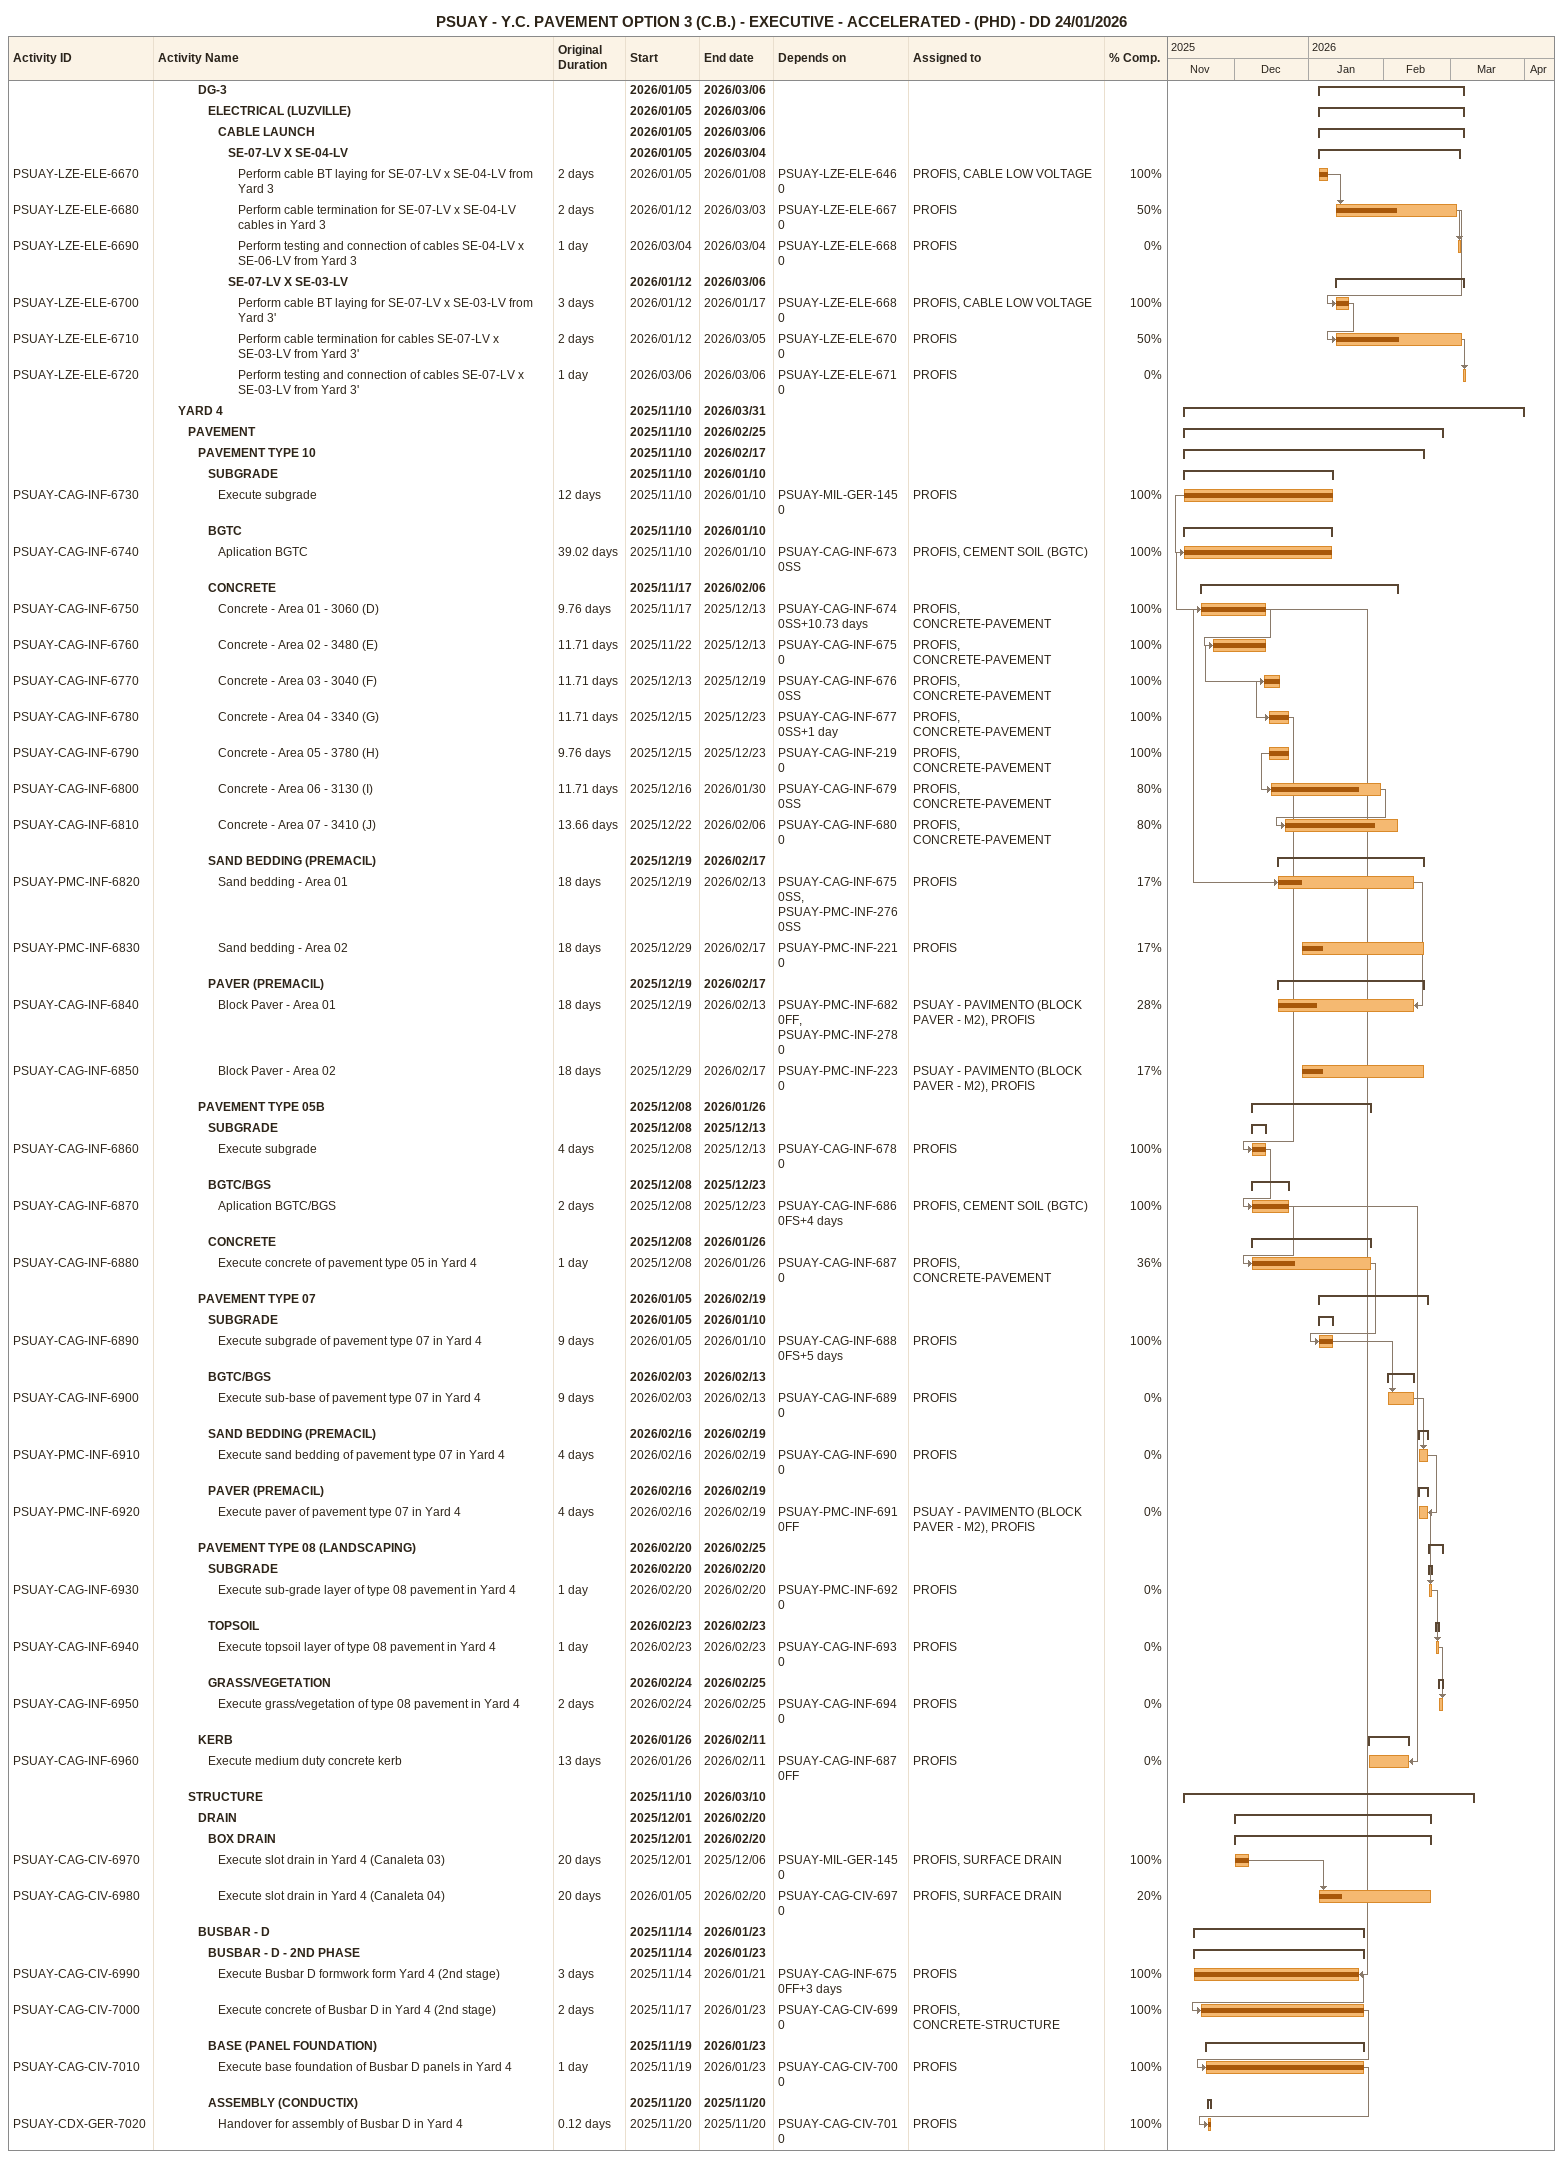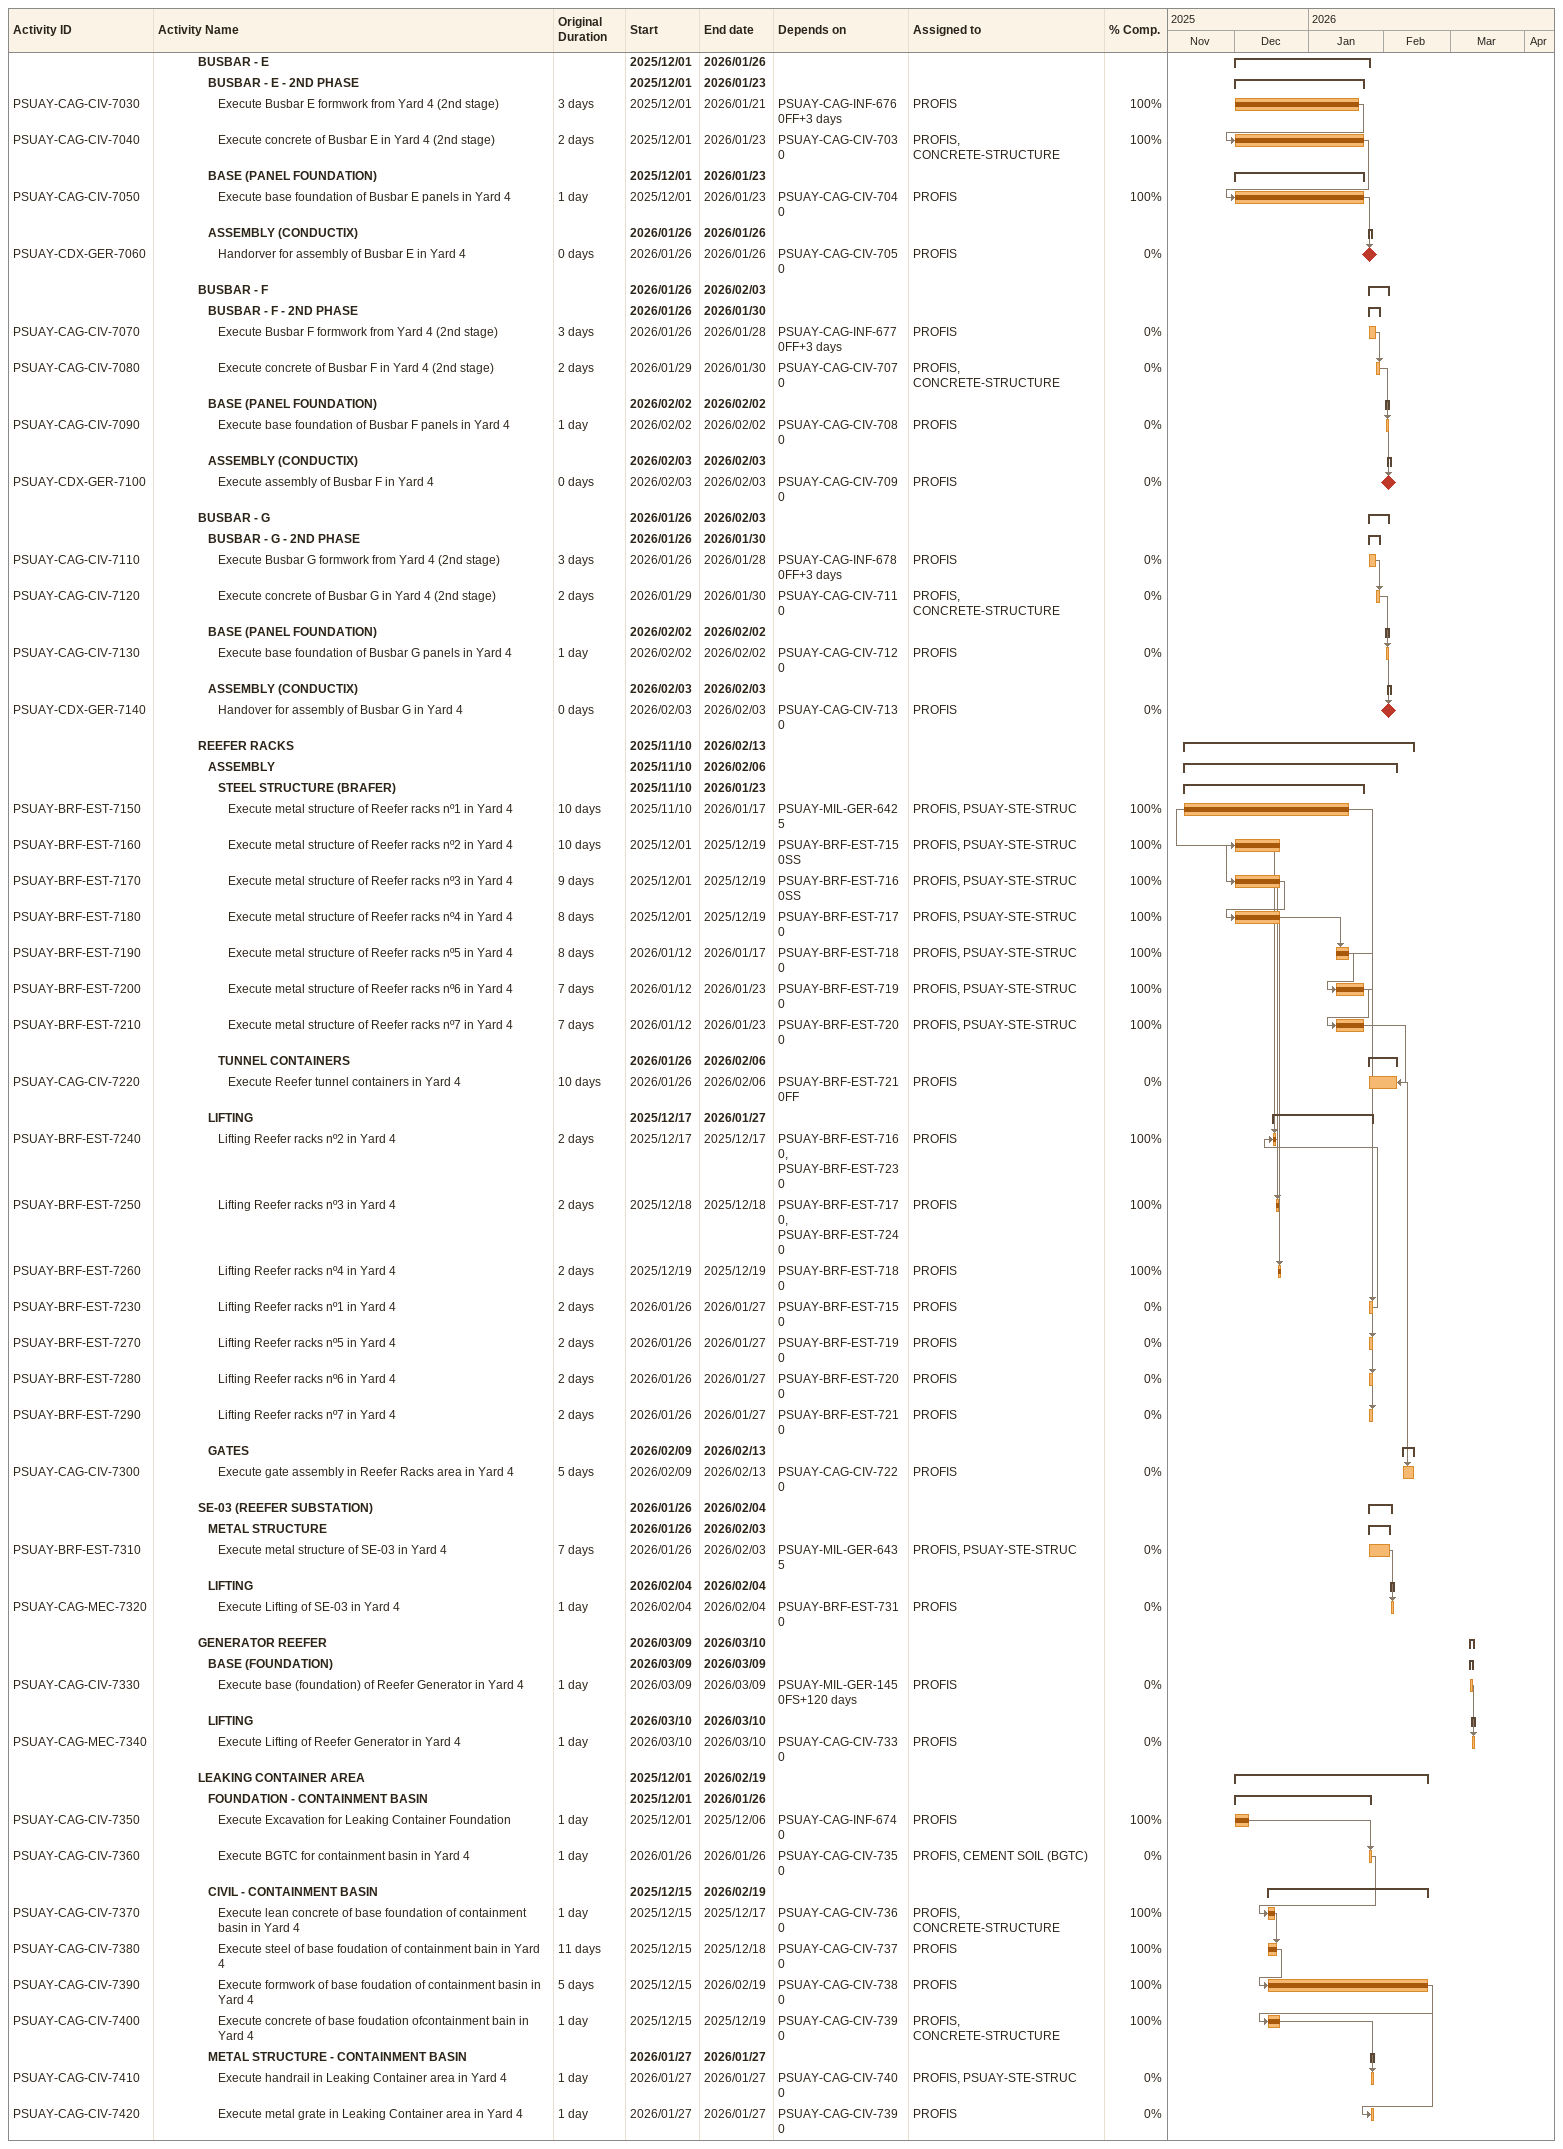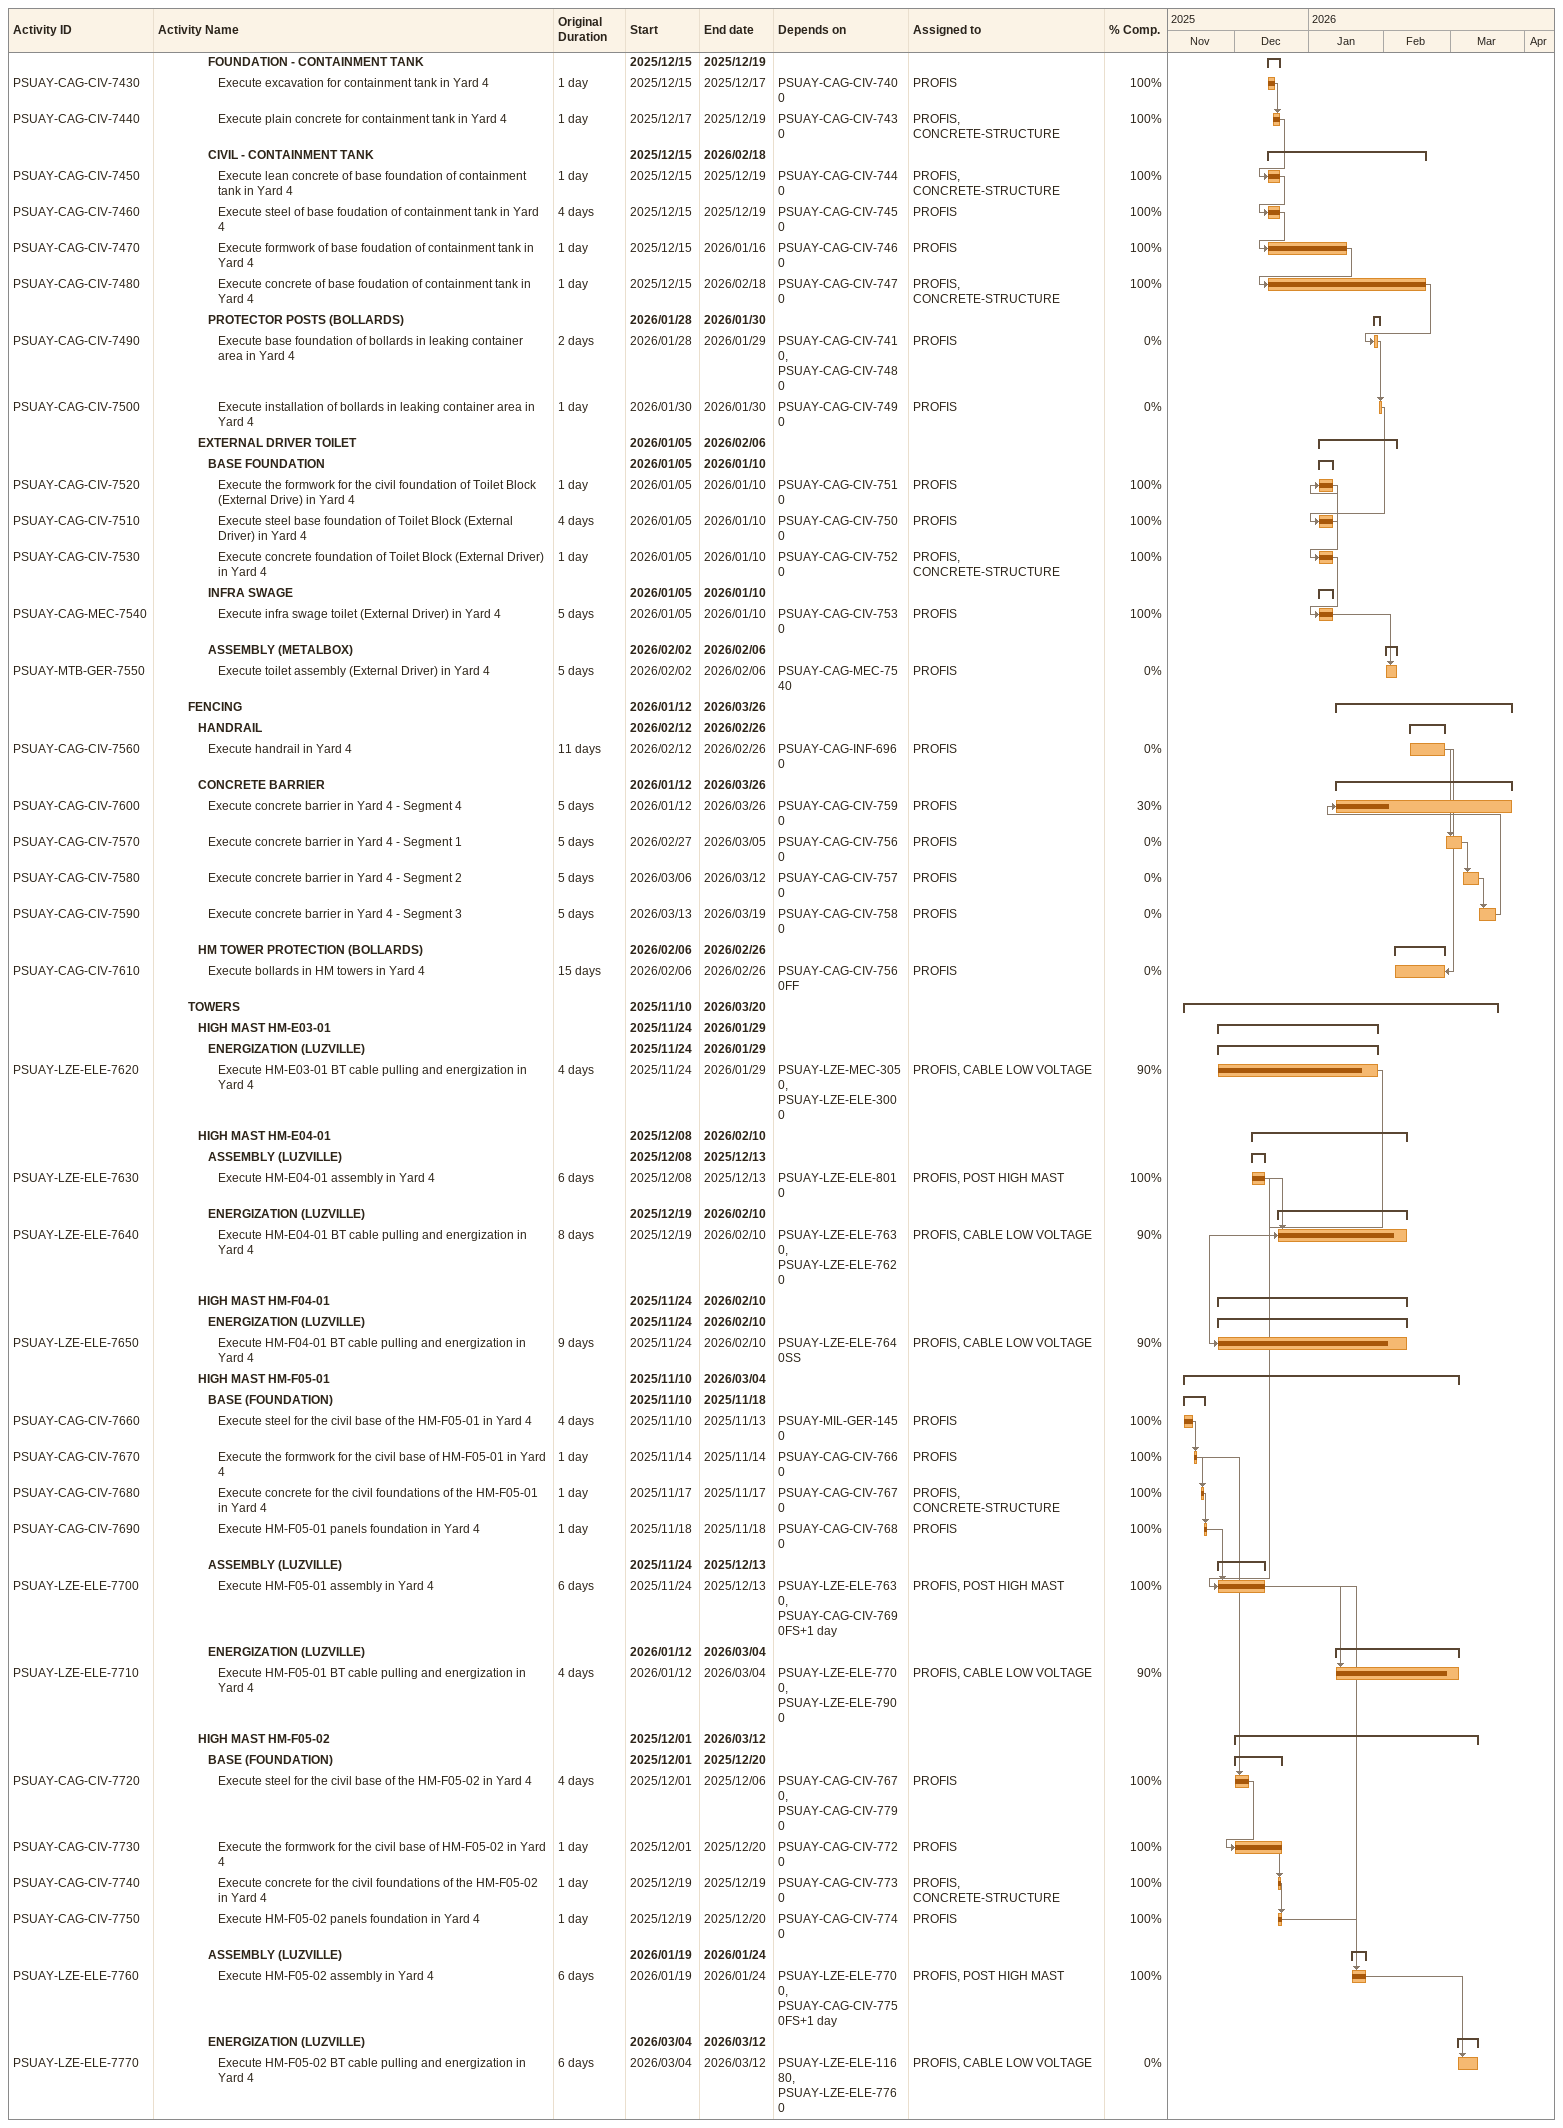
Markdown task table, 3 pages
PSUAY - Y.C. PAVEMENT OPTION 3 (C.B.) - EXECUTIVE - ACCELERATED - (PHD) - DD 24/01/2026

| ID | Level | Task | Original duration | Start | Finish | Predecessors | Resources | % complete |
|---|---|---|---|---|---|---|---|---|
|  | 5 | **DG-3** |  | 2026-01-05 | 2026-03-06 |  |  |  |
|  | 6 | **ELECTRICAL (LUZVILLE)** |  | 2026-01-05 | 2026-03-06 |  |  |  |
|  | 7 | **CABLE LAUNCH** |  | 2026-01-05 | 2026-03-06 |  |  |  |
|  | 8 | **SE-07-LV X SE-04-LV** |  | 2026-01-05 | 2026-03-04 |  |  |  |
| PSUAY-LZE-ELE-6670 | 9 | Perform cable BT laying for SE-07-LV x SE-04-LV from Yard 3 | 2d | 2026-01-05 | 2026-01-08 | PSUAY-LZE-ELE-6460 | PROFIS, CABLE LOW VOLTAGE | 100 |
| PSUAY-LZE-ELE-6680 | 9 | Perform cable termination for SE-07-LV x SE-04-LV cables in Yard 3 | 2d | 2026-01-12 | 2026-03-03 | PSUAY-LZE-ELE-6670 | PROFIS | 50 |
| PSUAY-LZE-ELE-6690 | 9 | Perform testing and connection of cables SE-04-LV x SE-06-LV from Yard 3 | 1d | 2026-03-04 | 2026-03-04 | PSUAY-LZE-ELE-6680 | PROFIS | 0 |
|  | 8 | **SE-07-LV X SE-03-LV** |  | 2026-01-12 | 2026-03-06 |  |  |  |
| PSUAY-LZE-ELE-6700 | 9 | Perform cable BT laying for SE-07-LV x SE-03-LV from Yard 3' | 3d | 2026-01-12 | 2026-01-17 | PSUAY-LZE-ELE-6680 | PROFIS, CABLE LOW VOLTAGE | 100 |
| PSUAY-LZE-ELE-6710 | 9 | Perform cable termination for cables SE-07-LV x SE-03-LV from Yard 3' | 2d | 2026-01-12 | 2026-03-05 | PSUAY-LZE-ELE-6700 | PROFIS | 50 |
| PSUAY-LZE-ELE-6720 | 9 | Perform testing and connection of cables SE-07-LV x SE-03-LV from Yard 3' | 1d | 2026-03-06 | 2026-03-06 | PSUAY-LZE-ELE-6710 | PROFIS | 0 |
|  | 3 | **YARD 4** |  | 2025-11-10 | 2026-03-31 |  |  |  |
|  | 4 | **PAVEMENT** |  | 2025-11-10 | 2026-02-25 |  |  |  |
|  | 5 | **PAVEMENT TYPE 10** |  | 2025-11-10 | 2026-02-17 |  |  |  |
|  | 6 | **SUBGRADE** |  | 2025-11-10 | 2026-01-10 |  |  |  |
| PSUAY-CAG-INF-6730 | 7 | Execute subgrade | 12d | 2025-11-10 | 2026-01-10 | PSUAY-MIL-GER-1450 | PROFIS | 100 |
|  | 6 | **BGTC** |  | 2025-11-10 | 2026-01-10 |  |  |  |
| PSUAY-CAG-INF-6740 | 7 | Aplication BGTC | 39.02d | 2025-11-10 | 2026-01-10 | PSUAY-CAG-INF-6730SS | PROFIS, CEMENT SOIL (BGTC) | 100 |
|  | 6 | **CONCRETE** |  | 2025-11-17 | 2026-02-06 |  |  |  |
| PSUAY-CAG-INF-6750 | 7 | Concrete - Area 01 - 3060 (D) | 9.76d | 2025-11-17 | 2025-12-13 | PSUAY-CAG-INF-6740SS+10.73d | PROFIS, CONCRETE-PAVEMENT | 100 |
| PSUAY-CAG-INF-6760 | 7 | Concrete - Area 02 - 3480 (E) | 11.71d | 2025-11-22 | 2025-12-13 | PSUAY-CAG-INF-6750 | PROFIS, CONCRETE-PAVEMENT | 100 |
| PSUAY-CAG-INF-6770 | 7 | Concrete - Area 03 - 3040 (F) | 11.71d | 2025-12-13 | 2025-12-19 | PSUAY-CAG-INF-6760SS | PROFIS, CONCRETE-PAVEMENT | 100 |
| PSUAY-CAG-INF-6780 | 7 | Concrete - Area 04 - 3340 (G) | 11.71d | 2025-12-15 | 2025-12-23 | PSUAY-CAG-INF-6770SS+1d | PROFIS, CONCRETE-PAVEMENT | 100 |
| PSUAY-CAG-INF-6790 | 7 | Concrete - Area 05 - 3780 (H) | 9.76d | 2025-12-15 | 2025-12-23 | PSUAY-CAG-INF-2190 | PROFIS, CONCRETE-PAVEMENT | 100 |
| PSUAY-CAG-INF-6800 | 7 | Concrete - Area 06 - 3130 (I) | 11.71d | 2025-12-16 | 2026-01-30 | PSUAY-CAG-INF-6790SS | PROFIS, CONCRETE-PAVEMENT | 80 |
| PSUAY-CAG-INF-6810 | 7 | Concrete - Area 07 - 3410 (J) | 13.66d | 2025-12-22 | 2026-02-06 | PSUAY-CAG-INF-6800 | PROFIS, CONCRETE-PAVEMENT | 80 |
|  | 6 | **SAND BEDDING (PREMACIL)** |  | 2025-12-19 | 2026-02-17 |  |  |  |
| PSUAY-PMC-INF-6820 | 7 | Sand bedding - Area 01 | 18d | 2025-12-19 | 2026-02-13 | PSUAY-CAG-INF-6750SS, PSUAY-PMC-INF-2760SS | PROFIS | 17 |
| PSUAY-PMC-INF-6830 | 7 | Sand bedding - Area 02 | 18d | 2025-12-29 | 2026-02-17 | PSUAY-PMC-INF-2210 | PROFIS | 17 |
|  | 6 | **PAVER (PREMACIL)** |  | 2025-12-19 | 2026-02-17 |  |  |  |
| PSUAY-CAG-INF-6840 | 7 | Block Paver - Area 01 | 18d | 2025-12-19 | 2026-02-13 | PSUAY-PMC-INF-6820FF, PSUAY-PMC-INF-2780 | PSUAY - PAVIMENTO (BLOCK PAVER - M2), PROFIS | 28 |
| PSUAY-CAG-INF-6850 | 7 | Block Paver - Area 02 | 18d | 2025-12-29 | 2026-02-17 | PSUAY-PMC-INF-2230 | PSUAY - PAVIMENTO (BLOCK PAVER - M2), PROFIS | 17 |
|  | 5 | **PAVEMENT TYPE 05B** |  | 2025-12-08 | 2026-01-26 |  |  |  |
|  | 6 | **SUBGRADE** |  | 2025-12-08 | 2025-12-13 |  |  |  |
| PSUAY-CAG-INF-6860 | 7 | Execute subgrade | 4d | 2025-12-08 | 2025-12-13 | PSUAY-CAG-INF-6780 | PROFIS | 100 |
|  | 6 | **BGTC/BGS** |  | 2025-12-08 | 2025-12-23 |  |  |  |
| PSUAY-CAG-INF-6870 | 7 | Aplication BGTC/BGS | 2d | 2025-12-08 | 2025-12-23 | PSUAY-CAG-INF-6860FS+4d | PROFIS, CEMENT SOIL (BGTC) | 100 |
|  | 6 | **CONCRETE** |  | 2025-12-08 | 2026-01-26 |  |  |  |
| PSUAY-CAG-INF-6880 | 7 | Execute concrete of pavement type 05 in Yard 4 | 1d | 2025-12-08 | 2026-01-26 | PSUAY-CAG-INF-6870 | PROFIS, CONCRETE-PAVEMENT | 36 |
|  | 5 | **PAVEMENT TYPE 07** |  | 2026-01-05 | 2026-02-19 |  |  |  |
|  | 6 | **SUBGRADE** |  | 2026-01-05 | 2026-01-10 |  |  |  |
| PSUAY-CAG-INF-6890 | 7 | Execute subgrade of pavement type 07 in Yard 4 | 9d | 2026-01-05 | 2026-01-10 | PSUAY-CAG-INF-6880FS+5d | PROFIS | 100 |
|  | 6 | **BGTC/BGS** |  | 2026-02-03 | 2026-02-13 |  |  |  |
| PSUAY-CAG-INF-6900 | 7 | Execute sub-base of pavement type 07 in Yard 4 | 9d | 2026-02-03 | 2026-02-13 | PSUAY-CAG-INF-6890 | PROFIS | 0 |
|  | 6 | **SAND BEDDING (PREMACIL)** |  | 2026-02-16 | 2026-02-19 |  |  |  |
| PSUAY-PMC-INF-6910 | 7 | Execute sand bedding of pavement type 07 in Yard 4 | 4d | 2026-02-16 | 2026-02-19 | PSUAY-CAG-INF-6900 | PROFIS | 0 |
|  | 6 | **PAVER (PREMACIL)** |  | 2026-02-16 | 2026-02-19 |  |  |  |
| PSUAY-PMC-INF-6920 | 7 | Execute paver of pavement type 07 in Yard 4 | 4d | 2026-02-16 | 2026-02-19 | PSUAY-PMC-INF-6910FF | PSUAY - PAVIMENTO (BLOCK PAVER - M2), PROFIS | 0 |
|  | 5 | **PAVEMENT TYPE 08 (LANDSCAPING)** |  | 2026-02-20 | 2026-02-25 |  |  |  |
|  | 6 | **SUBGRADE** |  | 2026-02-20 | 2026-02-20 |  |  |  |
| PSUAY-CAG-INF-6930 | 7 | Execute sub-grade layer of type 08 pavement in Yard 4 | 1d | 2026-02-20 | 2026-02-20 | PSUAY-PMC-INF-6920 | PROFIS | 0 |
|  | 6 | **TOPSOIL** |  | 2026-02-23 | 2026-02-23 |  |  |  |
| PSUAY-CAG-INF-6940 | 7 | Execute topsoil layer of type 08 pavement in Yard 4 | 1d | 2026-02-23 | 2026-02-23 | PSUAY-CAG-INF-6930 | PROFIS | 0 |
|  | 6 | **GRASS/VEGETATION** |  | 2026-02-24 | 2026-02-25 |  |  |  |
| PSUAY-CAG-INF-6950 | 7 | Execute grass/vegetation of type 08 pavement in Yard 4 | 2d | 2026-02-24 | 2026-02-25 | PSUAY-CAG-INF-6940 | PROFIS | 0 |
|  | 5 | **KERB** |  | 2026-01-26 | 2026-02-11 |  |  |  |
| PSUAY-CAG-INF-6960 | 6 | Execute medium duty concrete kerb | 13d | 2026-01-26 | 2026-02-11 | PSUAY-CAG-INF-6870FF | PROFIS | 0 |
|  | 4 | **STRUCTURE** |  | 2025-11-10 | 2026-03-10 |  |  |  |
|  | 5 | **DRAIN** |  | 2025-12-01 | 2026-02-20 |  |  |  |
|  | 6 | **BOX DRAIN** |  | 2025-12-01 | 2026-02-20 |  |  |  |
| PSUAY-CAG-CIV-6970 | 7 | Execute slot drain in Yard 4 (Canaleta 03) | 20d | 2025-12-01 | 2025-12-06 | PSUAY-MIL-GER-1450 | PROFIS, SURFACE DRAIN | 100 |
| PSUAY-CAG-CIV-6980 | 7 | Execute slot drain in Yard 4 (Canaleta 04) | 20d | 2026-01-05 | 2026-02-20 | PSUAY-CAG-CIV-6970 | PROFIS, SURFACE DRAIN | 20 |
|  | 5 | **BUSBAR - D** |  | 2025-11-14 | 2026-01-23 |  |  |  |
|  | 6 | **BUSBAR - D - 2ND PHASE** |  | 2025-11-14 | 2026-01-23 |  |  |  |
| PSUAY-CAG-CIV-6990 | 7 | Execute Busbar D formwork form Yard 4 (2nd stage) | 3d | 2025-11-14 | 2026-01-21 | PSUAY-CAG-INF-6750FF+3d | PROFIS | 100 |
| PSUAY-CAG-CIV-7000 | 7 | Execute concrete of Busbar D in Yard 4 (2nd stage) | 2d | 2025-11-17 | 2026-01-23 | PSUAY-CAG-CIV-6990 | PROFIS, CONCRETE-STRUCTURE | 100 |
|  | 6 | **BASE (PANEL FOUNDATION)** |  | 2025-11-19 | 2026-01-23 |  |  |  |
| PSUAY-CAG-CIV-7010 | 7 | Execute base foundation of Busbar D panels in Yard 4 | 1d | 2025-11-19 | 2026-01-23 | PSUAY-CAG-CIV-7000 | PROFIS | 100 |
|  | 6 | **ASSEMBLY (CONDUCTIX)** |  | 2025-11-20 | 2025-11-20 |  |  |  |
| PSUAY-CDX-GER-7020 | 7 | Handover for assembly of Busbar D in Yard 4 | 0.12d | 2025-11-20 | 2025-11-20 | PSUAY-CAG-CIV-7010 | PROFIS | 100 |
|  | 5 | **BUSBAR - E** |  | 2025-12-01 | 2026-01-26 |  |  |  |
|  | 6 | **BUSBAR - E - 2ND PHASE** |  | 2025-12-01 | 2026-01-23 |  |  |  |
| PSUAY-CAG-CIV-7030 | 7 | Execute Busbar E formwork from Yard 4 (2nd stage) | 3d | 2025-12-01 | 2026-01-21 | PSUAY-CAG-INF-6760FF+3d | PROFIS | 100 |
| PSUAY-CAG-CIV-7040 | 7 | Execute concrete of Busbar E in Yard 4 (2nd stage) | 2d | 2025-12-01 | 2026-01-23 | PSUAY-CAG-CIV-7030 | PROFIS, CONCRETE-STRUCTURE | 100 |
|  | 6 | **BASE (PANEL FOUNDATION)** |  | 2025-12-01 | 2026-01-23 |  |  |  |
| PSUAY-CAG-CIV-7050 | 7 | Execute base foundation of Busbar E panels in Yard 4 | 1d | 2025-12-01 | 2026-01-23 | PSUAY-CAG-CIV-7040 | PROFIS | 100 |
|  | 6 | **ASSEMBLY (CONDUCTIX)** |  | 2026-01-26 | 2026-01-26 |  |  |  |
| PSUAY-CDX-GER-7060 | 7 | Handorver for assembly of Busbar E in Yard 4 | 0d | 2026-01-26 | 2026-01-26 | PSUAY-CAG-CIV-7050 | PROFIS | 0 |
|  | 5 | **BUSBAR - F** |  | 2026-01-26 | 2026-02-03 |  |  |  |
|  | 6 | **BUSBAR - F - 2ND PHASE** |  | 2026-01-26 | 2026-01-30 |  |  |  |
| PSUAY-CAG-CIV-7070 | 7 | Execute Busbar F formwork from Yard 4 (2nd stage) | 3d | 2026-01-26 | 2026-01-28 | PSUAY-CAG-INF-6770FF+3d | PROFIS | 0 |
| PSUAY-CAG-CIV-7080 | 7 | Execute concrete of Busbar F in Yard 4 (2nd stage) | 2d | 2026-01-29 | 2026-01-30 | PSUAY-CAG-CIV-7070 | PROFIS, CONCRETE-STRUCTURE | 0 |
|  | 6 | **BASE (PANEL FOUNDATION)** |  | 2026-02-02 | 2026-02-02 |  |  |  |
| PSUAY-CAG-CIV-7090 | 7 | Execute base foundation of Busbar F panels in Yard 4 | 1d | 2026-02-02 | 2026-02-02 | PSUAY-CAG-CIV-7080 | PROFIS | 0 |
|  | 6 | **ASSEMBLY (CONDUCTIX)** |  | 2026-02-03 | 2026-02-03 |  |  |  |
| PSUAY-CDX-GER-7100 | 7 | Execute assembly of Busbar F in Yard 4 | 0d | 2026-02-03 | 2026-02-03 | PSUAY-CAG-CIV-7090 | PROFIS | 0 |
|  | 5 | **BUSBAR - G** |  | 2026-01-26 | 2026-02-03 |  |  |  |
|  | 6 | **BUSBAR - G - 2ND PHASE** |  | 2026-01-26 | 2026-01-30 |  |  |  |
| PSUAY-CAG-CIV-7110 | 7 | Execute Busbar G formwork from Yard 4 (2nd stage) | 3d | 2026-01-26 | 2026-01-28 | PSUAY-CAG-INF-6780FF+3d | PROFIS | 0 |
| PSUAY-CAG-CIV-7120 | 7 | Execute concrete of Busbar G in Yard 4 (2nd stage) | 2d | 2026-01-29 | 2026-01-30 | PSUAY-CAG-CIV-7110 | PROFIS, CONCRETE-STRUCTURE | 0 |
|  | 6 | **BASE (PANEL FOUNDATION)** |  | 2026-02-02 | 2026-02-02 |  |  |  |
| PSUAY-CAG-CIV-7130 | 7 | Execute base foundation of Busbar G panels in Yard 4 | 1d | 2026-02-02 | 2026-02-02 | PSUAY-CAG-CIV-7120 | PROFIS | 0 |
|  | 6 | **ASSEMBLY (CONDUCTIX)** |  | 2026-02-03 | 2026-02-03 |  |  |  |
| PSUAY-CDX-GER-7140 | 7 | Handover for assembly of Busbar G in Yard 4 | 0d | 2026-02-03 | 2026-02-03 | PSUAY-CAG-CIV-7130 | PROFIS | 0 |
|  | 5 | **REEFER RACKS** |  | 2025-11-10 | 2026-02-13 |  |  |  |
|  | 6 | **ASSEMBLY** |  | 2025-11-10 | 2026-02-06 |  |  |  |
|  | 7 | **STEEL STRUCTURE (BRAFER)** |  | 2025-11-10 | 2026-01-23 |  |  |  |
| PSUAY-BRF-EST-7150 | 8 | Execute metal structure of Reefer racks nº1 in Yard 4 | 10d | 2025-11-10 | 2026-01-17 | PSUAY-MIL-GER-6425 | PROFIS, PSUAY-STE-STRUC | 100 |
| PSUAY-BRF-EST-7160 | 8 | Execute metal structure of Reefer racks nº2 in Yard 4 | 10d | 2025-12-01 | 2025-12-19 | PSUAY-BRF-EST-7150SS | PROFIS, PSUAY-STE-STRUC | 100 |
| PSUAY-BRF-EST-7170 | 8 | Execute metal structure of Reefer racks nº3 in Yard 4 | 9d | 2025-12-01 | 2025-12-19 | PSUAY-BRF-EST-7160SS | PROFIS, PSUAY-STE-STRUC | 100 |
| PSUAY-BRF-EST-7180 | 8 | Execute metal structure of Reefer racks nº4 in Yard 4 | 8d | 2025-12-01 | 2025-12-19 | PSUAY-BRF-EST-7170 | PROFIS, PSUAY-STE-STRUC | 100 |
| PSUAY-BRF-EST-7190 | 8 | Execute metal structure of Reefer racks nº5 in Yard 4 | 8d | 2026-01-12 | 2026-01-17 | PSUAY-BRF-EST-7180 | PROFIS, PSUAY-STE-STRUC | 100 |
| PSUAY-BRF-EST-7200 | 8 | Execute metal structure of Reefer racks nº6 in Yard 4 | 7d | 2026-01-12 | 2026-01-23 | PSUAY-BRF-EST-7190 | PROFIS, PSUAY-STE-STRUC | 100 |
| PSUAY-BRF-EST-7210 | 8 | Execute metal structure of Reefer racks nº7 in Yard 4 | 7d | 2026-01-12 | 2026-01-23 | PSUAY-BRF-EST-7200 | PROFIS, PSUAY-STE-STRUC | 100 |
|  | 7 | **TUNNEL CONTAINERS** |  | 2026-01-26 | 2026-02-06 |  |  |  |
| PSUAY-CAG-CIV-7220 | 8 | Execute Reefer tunnel containers in Yard 4 | 10d | 2026-01-26 | 2026-02-06 | PSUAY-BRF-EST-7210FF | PROFIS | 0 |
|  | 6 | **LIFTING** |  | 2025-12-17 | 2026-01-27 |  |  |  |
| PSUAY-BRF-EST-7240 | 7 | Lifting Reefer racks nº2 in Yard 4 | 2d | 2025-12-17 | 2025-12-17 | PSUAY-BRF-EST-7160, PSUAY-BRF-EST-7230 | PROFIS | 100 |
| PSUAY-BRF-EST-7250 | 7 | Lifting Reefer racks nº3 in Yard 4 | 2d | 2025-12-18 | 2025-12-18 | PSUAY-BRF-EST-7170, PSUAY-BRF-EST-7240 | PROFIS | 100 |
| PSUAY-BRF-EST-7260 | 7 | Lifting Reefer racks nº4 in Yard 4 | 2d | 2025-12-19 | 2025-12-19 | PSUAY-BRF-EST-7180 | PROFIS | 100 |
| PSUAY-BRF-EST-7230 | 7 | Lifting Reefer racks nº1 in Yard 4 | 2d | 2026-01-26 | 2026-01-27 | PSUAY-BRF-EST-7150 | PROFIS | 0 |
| PSUAY-BRF-EST-7270 | 7 | Lifting Reefer racks nº5 in Yard 4 | 2d | 2026-01-26 | 2026-01-27 | PSUAY-BRF-EST-7190 | PROFIS | 0 |
| PSUAY-BRF-EST-7280 | 7 | Lifting Reefer racks nº6 in Yard 4 | 2d | 2026-01-26 | 2026-01-27 | PSUAY-BRF-EST-7200 | PROFIS | 0 |
| PSUAY-BRF-EST-7290 | 7 | Lifting Reefer racks nº7 in Yard 4 | 2d | 2026-01-26 | 2026-01-27 | PSUAY-BRF-EST-7210 | PROFIS | 0 |
|  | 6 | **GATES** |  | 2026-02-09 | 2026-02-13 |  |  |  |
| PSUAY-CAG-CIV-7300 | 7 | Execute gate assembly in Reefer Racks area in Yard 4 | 5d | 2026-02-09 | 2026-02-13 | PSUAY-CAG-CIV-7220 | PROFIS | 0 |
|  | 5 | **SE-03 (REEFER SUBSTATION)** |  | 2026-01-26 | 2026-02-04 |  |  |  |
|  | 6 | **METAL STRUCTURE** |  | 2026-01-26 | 2026-02-03 |  |  |  |
| PSUAY-BRF-EST-7310 | 7 | Execute metal structure of SE-03 in Yard 4 | 7d | 2026-01-26 | 2026-02-03 | PSUAY-MIL-GER-6435 | PROFIS, PSUAY-STE-STRUC | 0 |
|  | 6 | **LIFTING** |  | 2026-02-04 | 2026-02-04 |  |  |  |
| PSUAY-CAG-MEC-7320 | 7 | Execute Lifting of SE-03 in Yard 4 | 1d | 2026-02-04 | 2026-02-04 | PSUAY-BRF-EST-7310 | PROFIS | 0 |
|  | 5 | **GENERATOR REEFER** |  | 2026-03-09 | 2026-03-10 |  |  |  |
|  | 6 | **BASE (FOUNDATION)** |  | 2026-03-09 | 2026-03-09 |  |  |  |
| PSUAY-CAG-CIV-7330 | 7 | Execute base (foundation) of Reefer Generator in Yard 4 | 1d | 2026-03-09 | 2026-03-09 | PSUAY-MIL-GER-1450FS+120d | PROFIS | 0 |
|  | 6 | **LIFTING** |  | 2026-03-10 | 2026-03-10 |  |  |  |
| PSUAY-CAG-MEC-7340 | 7 | Execute Lifting of Reefer Generator in Yard 4 | 1d | 2026-03-10 | 2026-03-10 | PSUAY-CAG-CIV-7330 | PROFIS | 0 |
|  | 5 | **LEAKING CONTAINER AREA** |  | 2025-12-01 | 2026-02-19 |  |  |  |
|  | 6 | **FOUNDATION - CONTAINMENT BASIN** |  | 2025-12-01 | 2026-01-26 |  |  |  |
| PSUAY-CAG-CIV-7350 | 7 | Execute Excavation for Leaking Container Foundation | 1d | 2025-12-01 | 2025-12-06 | PSUAY-CAG-INF-6740 | PROFIS | 100 |
| PSUAY-CAG-CIV-7360 | 7 | Execute BGTC for containment basin in Yard 4 | 1d | 2026-01-26 | 2026-01-26 | PSUAY-CAG-CIV-7350 | PROFIS, CEMENT SOIL (BGTC) | 0 |
|  | 6 | **CIVIL - CONTAINMENT BASIN** |  | 2025-12-15 | 2026-02-19 |  |  |  |
| PSUAY-CAG-CIV-7370 | 7 | Execute lean concrete of base foundation of containment basin in Yard 4 | 1d | 2025-12-15 | 2025-12-17 | PSUAY-CAG-CIV-7360 | PROFIS, CONCRETE-STRUCTURE | 100 |
| PSUAY-CAG-CIV-7380 | 7 | Execute steel of base foudation of containment bain in Yard 4 | 11d | 2025-12-15 | 2025-12-18 | PSUAY-CAG-CIV-7370 | PROFIS | 100 |
| PSUAY-CAG-CIV-7390 | 7 | Execute formwork of base foudation of containment basin in Yard 4 | 5d | 2025-12-15 | 2026-02-19 | PSUAY-CAG-CIV-7380 | PROFIS | 100 |
| PSUAY-CAG-CIV-7400 | 7 | Execute concrete of base foudation ofcontainment bain in Yard 4 | 1d | 2025-12-15 | 2025-12-19 | PSUAY-CAG-CIV-7390 | PROFIS, CONCRETE-STRUCTURE | 100 |
|  | 6 | **METAL STRUCTURE - CONTAINMENT BASIN** |  | 2026-01-27 | 2026-01-27 |  |  |  |
| PSUAY-CAG-CIV-7410 | 7 | Execute handrail in Leaking Container area in Yard 4 | 1d | 2026-01-27 | 2026-01-27 | PSUAY-CAG-CIV-7400 | PROFIS, PSUAY-STE-STRUC | 0 |
| PSUAY-CAG-CIV-7420 | 7 | Execute metal grate in Leaking Container area in Yard 4 | 1d | 2026-01-27 | 2026-01-27 | PSUAY-CAG-CIV-7390 | PROFIS | 0 |
|  | 6 | **FOUNDATION - CONTAINMENT TANK** |  | 2025-12-15 | 2025-12-19 |  |  |  |
| PSUAY-CAG-CIV-7430 | 7 | Execute excavation for containment tank in Yard 4 | 1d | 2025-12-15 | 2025-12-17 | PSUAY-CAG-CIV-7400 | PROFIS | 100 |
| PSUAY-CAG-CIV-7440 | 7 | Execute plain concrete for containment tank in Yard 4 | 1d | 2025-12-17 | 2025-12-19 | PSUAY-CAG-CIV-7430 | PROFIS, CONCRETE-STRUCTURE | 100 |
|  | 6 | **CIVIL - CONTAINMENT TANK** |  | 2025-12-15 | 2026-02-18 |  |  |  |
| PSUAY-CAG-CIV-7450 | 7 | Execute lean concrete of base foundation of containment tank in Yard 4 | 1d | 2025-12-15 | 2025-12-19 | PSUAY-CAG-CIV-7440 | PROFIS, CONCRETE-STRUCTURE | 100 |
| PSUAY-CAG-CIV-7460 | 7 | Execute steel of base foudation of containment tank in Yard 4 | 4d | 2025-12-15 | 2025-12-19 | PSUAY-CAG-CIV-7450 | PROFIS | 100 |
| PSUAY-CAG-CIV-7470 | 7 | Execute formwork of base foudation of containment tank in Yard 4 | 1d | 2025-12-15 | 2026-01-16 | PSUAY-CAG-CIV-7460 | PROFIS | 100 |
| PSUAY-CAG-CIV-7480 | 7 | Execute concrete of base foudation of containment tank in Yard 4 | 1d | 2025-12-15 | 2026-02-18 | PSUAY-CAG-CIV-7470 | PROFIS, CONCRETE-STRUCTURE | 100 |
|  | 6 | **PROTECTOR POSTS (BOLLARDS)** |  | 2026-01-28 | 2026-01-30 |  |  |  |
| PSUAY-CAG-CIV-7490 | 7 | Execute base foundation of bollards in leaking container area in Yard 4 | 2d | 2026-01-28 | 2026-01-29 | PSUAY-CAG-CIV-7410, PSUAY-CAG-CIV-7480 | PROFIS | 0 |
| PSUAY-CAG-CIV-7500 | 7 | Execute installation of bollards in leaking container area in Yard 4 | 1d | 2026-01-30 | 2026-01-30 | PSUAY-CAG-CIV-7490 | PROFIS | 0 |
|  | 5 | **EXTERNAL DRIVER TOILET** |  | 2026-01-05 | 2026-02-06 |  |  |  |
|  | 6 | **BASE FOUNDATION** |  | 2026-01-05 | 2026-01-10 |  |  |  |
| PSUAY-CAG-CIV-7520 | 7 | Execute the formwork for the civil foundation of Toilet Block (External Drive) in Yard 4 | 1d | 2026-01-05 | 2026-01-10 | PSUAY-CAG-CIV-7510 | PROFIS | 100 |
| PSUAY-CAG-CIV-7510 | 7 | Execute steel base foundation of Toilet Block (External Driver) in Yard 4 | 4d | 2026-01-05 | 2026-01-10 | PSUAY-CAG-CIV-7500 | PROFIS | 100 |
| PSUAY-CAG-CIV-7530 | 7 | Execute concrete foundation of Toilet Block (External Driver) in Yard 4 | 1d | 2026-01-05 | 2026-01-10 | PSUAY-CAG-CIV-7520 | PROFIS, CONCRETE-STRUCTURE | 100 |
|  | 6 | **INFRA SWAGE** |  | 2026-01-05 | 2026-01-10 |  |  |  |
| PSUAY-CAG-MEC-7540 | 7 | Execute infra swage toilet (External Driver) in Yard 4 | 5d | 2026-01-05 | 2026-01-10 | PSUAY-CAG-CIV-7530 | PROFIS | 100 |
|  | 6 | **ASSEMBLY (METALBOX)** |  | 2026-02-02 | 2026-02-06 |  |  |  |
| PSUAY-MTB-GER-7550 | 7 | Execute toilet assembly (External Driver) in Yard 4 | 5d | 2026-02-02 | 2026-02-06 | PSUAY-CAG-MEC-7540 | PROFIS | 0 |
|  | 4 | **FENCING** |  | 2026-01-12 | 2026-03-26 |  |  |  |
|  | 5 | **HANDRAIL** |  | 2026-02-12 | 2026-02-26 |  |  |  |
| PSUAY-CAG-CIV-7560 | 6 | Execute handrail in Yard 4 | 11d | 2026-02-12 | 2026-02-26 | PSUAY-CAG-INF-6960 | PROFIS | 0 |
|  | 5 | **CONCRETE BARRIER** |  | 2026-01-12 | 2026-03-26 |  |  |  |
| PSUAY-CAG-CIV-7600 | 6 | Execute concrete barrier in Yard 4 - Segment 4 | 5d | 2026-01-12 | 2026-03-26 | PSUAY-CAG-CIV-7590 | PROFIS | 30 |
| PSUAY-CAG-CIV-7570 | 6 | Execute concrete barrier in Yard 4 - Segment 1 | 5d | 2026-02-27 | 2026-03-05 | PSUAY-CAG-CIV-7560 | PROFIS | 0 |
| PSUAY-CAG-CIV-7580 | 6 | Execute concrete barrier in Yard 4 - Segment 2 | 5d | 2026-03-06 | 2026-03-12 | PSUAY-CAG-CIV-7570 | PROFIS | 0 |
| PSUAY-CAG-CIV-7590 | 6 | Execute concrete barrier in Yard 4 - Segment 3 | 5d | 2026-03-13 | 2026-03-19 | PSUAY-CAG-CIV-7580 | PROFIS | 0 |
|  | 5 | **HM TOWER PROTECTION (BOLLARDS)** |  | 2026-02-06 | 2026-02-26 |  |  |  |
| PSUAY-CAG-CIV-7610 | 6 | Execute bollards in HM towers in Yard 4 | 15d | 2026-02-06 | 2026-02-26 | PSUAY-CAG-CIV-7560FF | PROFIS | 0 |
|  | 4 | **TOWERS** |  | 2025-11-10 | 2026-03-20 |  |  |  |
|  | 5 | **HIGH MAST HM-E03-01** |  | 2025-11-24 | 2026-01-29 |  |  |  |
|  | 6 | **ENERGIZATION (LUZVILLE)** |  | 2025-11-24 | 2026-01-29 |  |  |  |
| PSUAY-LZE-ELE-7620 | 7 | Execute HM-E03-01 BT cable pulling and energization in Yard 4 | 4d | 2025-11-24 | 2026-01-29 | PSUAY-LZE-MEC-3050, PSUAY-LZE-ELE-3000 | PROFIS, CABLE LOW VOLTAGE | 90 |
|  | 5 | **HIGH MAST HM-E04-01** |  | 2025-12-08 | 2026-02-10 |  |  |  |
|  | 6 | **ASSEMBLY (LUZVILLE)** |  | 2025-12-08 | 2025-12-13 |  |  |  |
| PSUAY-LZE-ELE-7630 | 7 | Execute HM-E04-01 assembly in Yard 4 | 6d | 2025-12-08 | 2025-12-13 | PSUAY-LZE-ELE-8010 | PROFIS, POST HIGH MAST | 100 |
|  | 6 | **ENERGIZATION (LUZVILLE)** |  | 2025-12-19 | 2026-02-10 |  |  |  |
| PSUAY-LZE-ELE-7640 | 7 | Execute HM-E04-01 BT cable pulling and energization in Yard 4 | 8d | 2025-12-19 | 2026-02-10 | PSUAY-LZE-ELE-7630, PSUAY-LZE-ELE-7620 | PROFIS, CABLE LOW VOLTAGE | 90 |
|  | 5 | **HIGH MAST HM-F04-01** |  | 2025-11-24 | 2026-02-10 |  |  |  |
|  | 6 | **ENERGIZATION (LUZVILLE)** |  | 2025-11-24 | 2026-02-10 |  |  |  |
| PSUAY-LZE-ELE-7650 | 7 | Execute HM-F04-01 BT cable pulling and energization in Yard 4 | 9d | 2025-11-24 | 2026-02-10 | PSUAY-LZE-ELE-7640SS | PROFIS, CABLE LOW VOLTAGE | 90 |
|  | 5 | **HIGH MAST HM-F05-01** |  | 2025-11-10 | 2026-03-04 |  |  |  |
|  | 6 | **BASE (FOUNDATION)** |  | 2025-11-10 | 2025-11-18 |  |  |  |
| PSUAY-CAG-CIV-7660 | 7 | Execute steel for the civil base of the HM-F05-01 in Yard 4 | 4d | 2025-11-10 | 2025-11-13 | PSUAY-MIL-GER-1450 | PROFIS | 100 |
| PSUAY-CAG-CIV-7670 | 7 | Execute the formwork for the civil base of HM-F05-01 in Yard 4 | 1d | 2025-11-14 | 2025-11-14 | PSUAY-CAG-CIV-7660 | PROFIS | 100 |
| PSUAY-CAG-CIV-7680 | 7 | Execute concrete for the civil foundations of the HM-F05-01 in Yard 4 | 1d | 2025-11-17 | 2025-11-17 | PSUAY-CAG-CIV-7670 | PROFIS, CONCRETE-STRUCTURE | 100 |
| PSUAY-CAG-CIV-7690 | 7 | Execute HM-F05-01 panels foundation in Yard 4 | 1d | 2025-11-18 | 2025-11-18 | PSUAY-CAG-CIV-7680 | PROFIS | 100 |
|  | 6 | **ASSEMBLY (LUZVILLE)** |  | 2025-11-24 | 2025-12-13 |  |  |  |
| PSUAY-LZE-ELE-7700 | 7 | Execute HM-F05-01 assembly in Yard 4 | 6d | 2025-11-24 | 2025-12-13 | PSUAY-LZE-ELE-7630, PSUAY-CAG-CIV-7690FS+1d | PROFIS, POST HIGH MAST | 100 |
|  | 6 | **ENERGIZATION (LUZVILLE)** |  | 2026-01-12 | 2026-03-04 |  |  |  |
| PSUAY-LZE-ELE-7710 | 7 | Execute HM-F05-01 BT cable pulling and energization in Yard 4 | 4d | 2026-01-12 | 2026-03-04 | PSUAY-LZE-ELE-7700, PSUAY-LZE-ELE-7900 | PROFIS, CABLE LOW VOLTAGE | 90 |
|  | 5 | **HIGH MAST HM-F05-02** |  | 2025-12-01 | 2026-03-12 |  |  |  |
|  | 6 | **BASE (FOUNDATION)** |  | 2025-12-01 | 2025-12-20 |  |  |  |
| PSUAY-CAG-CIV-7720 | 7 | Execute steel for the civil base of the HM-F05-02 in Yard 4 | 4d | 2025-12-01 | 2025-12-06 | PSUAY-CAG-CIV-7670, PSUAY-CAG-CIV-7790 | PROFIS | 100 |
| PSUAY-CAG-CIV-7730 | 7 | Execute the formwork for the civil base of HM-F05-02 in Yard 4 | 1d | 2025-12-01 | 2025-12-20 | PSUAY-CAG-CIV-7720 | PROFIS | 100 |
| PSUAY-CAG-CIV-7740 | 7 | Execute concrete for the civil foundations of the HM-F05-02 in Yard 4 | 1d | 2025-12-19 | 2025-12-19 | PSUAY-CAG-CIV-7730 | PROFIS, CONCRETE-STRUCTURE | 100 |
| PSUAY-CAG-CIV-7750 | 7 | Execute HM-F05-02 panels foundation in Yard 4 | 1d | 2025-12-19 | 2025-12-20 | PSUAY-CAG-CIV-7740 | PROFIS | 100 |
|  | 6 | **ASSEMBLY (LUZVILLE)** |  | 2026-01-19 | 2026-01-24 |  |  |  |
| PSUAY-LZE-ELE-7760 | 7 | Execute HM-F05-02 assembly in Yard 4 | 6d | 2026-01-19 | 2026-01-24 | PSUAY-LZE-ELE-7700, PSUAY-CAG-CIV-7750FS+1d | PROFIS, POST HIGH MAST | 100 |
|  | 6 | **ENERGIZATION (LUZVILLE)** |  | 2026-03-04 | 2026-03-12 |  |  |  |
| PSUAY-LZE-ELE-7770 | 7 | Execute HM-F05-02 BT cable pulling and energization in Yard 4 | 6d | 2026-03-04 | 2026-03-12 | PSUAY-LZE-ELE-11680, PSUAY-LZE-ELE-7760 | PROFIS, CABLE LOW VOLTAGE | 0 |
